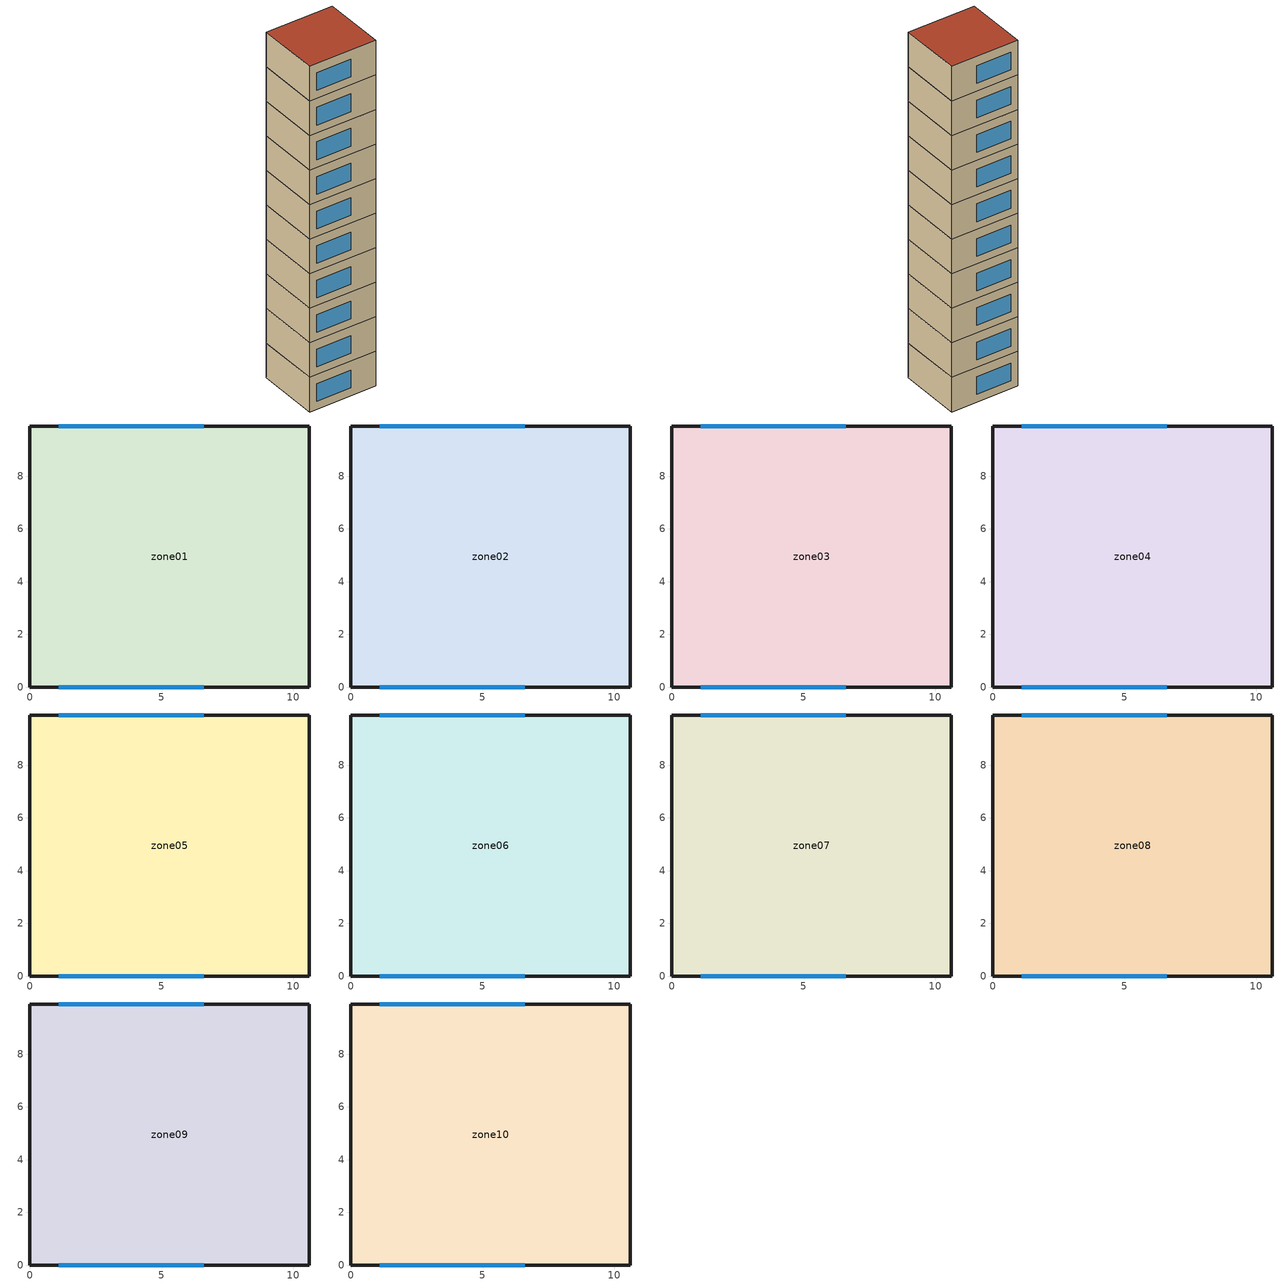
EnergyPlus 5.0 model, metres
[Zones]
zone01
 floor ground (GROUND_FLOOR): 0,0 0,9.9 10.6,9.9 10.6,0 z0
 wall outside (EXT_WALL): 10.6,0 10.6,9.9 0,9.9 0,0 10.6,0 z0:5.5
 window (EXT_WINDOW1): 1.1,0 6.6,0 / 6.6,9.9 1.1,9.9 z1.25:4.05
 ceiling to zone02 (ADJ_CEILING): 10.6,0 10.6,9.9 0,9.9 0,0 z5.5
zone02
 floor to zone01 (ADJ_CEILING): 0,0 0,9.9 10.6,9.9 10.6,0 z5.5
 wall outside (EXT_WALL): 10.6,0 10.6,9.9 0,9.9 0,0 10.6,0 z5.5:11
 window (EXT_WINDOW1): 1.1,0 6.6,0 / 6.6,9.9 1.1,9.9 z6.75:9.55
 ceiling to zone03 (ADJ_CEILING): 10.6,0 10.6,9.9 0,9.9 0,0 z11
zone03
 floor to zone02 (ADJ_CEILING): 0,0 0,9.9 10.6,9.9 10.6,0 z11
 wall outside (EXT_WALL): 10.6,0 10.6,9.9 0,9.9 0,0 10.6,0 z11:16.5
 window (EXT_WINDOW1): 1.1,0 6.6,0 / 6.6,9.9 1.1,9.9 z12.25:15.05
 ceiling to zone04 (ADJ_CEILING): 10.6,0 10.6,9.9 0,9.9 0,0 z16.5
zone04
 floor to zone03 (ADJ_CEILING): 0,0 0,9.9 10.6,9.9 10.6,0 z16.5
 wall outside (EXT_WALL): 10.6,0 10.6,9.9 0,9.9 0,0 10.6,0 z16.5:22
 window (EXT_WINDOW1): 1.1,0 6.6,0 / 6.6,9.9 1.1,9.9 z17.75:20.55
 ceiling to zone05 (ADJ_CEILING): 10.6,0 10.6,9.9 0,9.9 0,0 z22
zone05
 floor to zone04 (ADJ_CEILING): 0,0 0,9.9 10.6,9.9 10.6,0 z22
 wall outside (EXT_WALL): 10.6,0 10.6,9.9 0,9.9 0,0 10.6,0 z22:27.5
 window (EXT_WINDOW1): 1.1,0 6.6,0 / 6.6,9.9 1.1,9.9 z23.25:26.05
 ceiling to zone06 (ADJ_CEILING): 10.6,0 10.6,9.9 0,9.9 0,0 z27.5
zone06
 floor to zone05 (ADJ_CEILING): 0,0 0,9.9 10.6,9.9 10.6,0 z27.5
 wall outside (EXT_WALL): 10.6,0 10.6,9.9 0,9.9 0,0 10.6,0 z27.5:33
 window (EXT_WINDOW1): 1.1,0 6.6,0 / 6.6,9.9 1.1,9.9 z28.75:31.55
 ceiling to zone07 (ADJ_CEILING): 10.6,0 10.6,9.9 0,9.9 0,0 z33
zone07
 floor to zone06 (ADJ_CEILING): 0,0 0,9.9 10.6,9.9 10.6,0 z33
 wall outside (EXT_WALL): 10.6,0 10.6,9.9 0,9.9 0,0 10.6,0 z33:38.5
 window (EXT_WINDOW1): 1.1,0 6.6,0 / 6.6,9.9 1.1,9.9 z34.25:37.05
 ceiling to zone08 (ADJ_CEILING): 10.6,0 10.6,9.9 0,9.9 0,0 z38.5
zone08
 floor to zone07 (ADJ_CEILING): 0,0 0,9.9 10.6,9.9 10.6,0 z38.5
 wall outside (EXT_WALL): 10.6,0 10.6,9.9 0,9.9 0,0 10.6,0 z38.5:44
 window (EXT_WINDOW1): 1.1,0 6.6,0 / 6.6,9.9 1.1,9.9 z39.75:42.55
 ceiling to zone09 (ADJ_CEILING): 10.6,0 10.6,9.9 0,9.9 0,0 z44
zone09
 floor to zone08 (ADJ_CEILING): 0,0 0,9.9 10.6,9.9 10.6,0 z44
 wall outside (EXT_WALL): 10.6,0 10.6,9.9 0,9.9 0,0 10.6,0 z44:49.5
 window (EXT_WINDOW1): 1.1,0 6.6,0 / 6.6,9.9 1.1,9.9 z45.25:48.05
 ceiling to zone10 (ADJ_CEILING): 10.6,0 10.6,9.9 0,9.9 0,0 z49.5
zone10
 floor to zone09 (ADJ_CEILING): 0,0 0,9.9 10.6,9.9 10.6,0 z49.5
 wall outside (EXT_WALL): 10.6,0 10.6,9.9 0,9.9 0,0 10.6,0 z49.5:55
 window (EXT_WINDOW1): 1.1,0 6.6,0 / 6.6,9.9 1.1,9.9 z50.75:53.55
 roof outside (EXT_ROOF): 10.6,0 10.6,9.9 0,9.9 0,0 z55
[Building]
TRNSYS18: North Axis {deg}=0; Terrain=City; Loads Convergence Tolerance Value=0; Temperature Convergence Tolerance Value {deltaC}=0; Solar Distribution=FullInteriorAndExterior; Maximum Number of Warmup Days=0
[Site:Location]
not used: Latitude {deg}=0; Longitude {deg}=0; Time Zone {hr}=0; Elevation {m}=0
[Construction]
GROUND_FLOOR; EXT_WALL; EXT_ROOF; ADJ_CEILING; EXT_WINDOW1: 
[WindowProperty:ShadingControl]
ESHADE=0; ISHADE=INPUT 1*MAX_ISHADE : SHADECNTRL=ISHADE_INTERNAL
[SurfaceProperty:OtherSideCoefficients]
BOUNDARY=IDENTICAL; BOUNDARY=INPUT 1*TBOUNDARY; BOUNDARY=INPUT 1*TBOUNDARY_2; BOUNDARY=INPUT 1*TBOUNDARY_3; BOUNDARY=INPUT 1*TGROUND; BOUNDARY=20; BOUNDARY=15
[Zone] Multiplier=1
zone01; zone02; zone03; zone04; zone05; zone06; zone07; zone08; zone09; zone10
